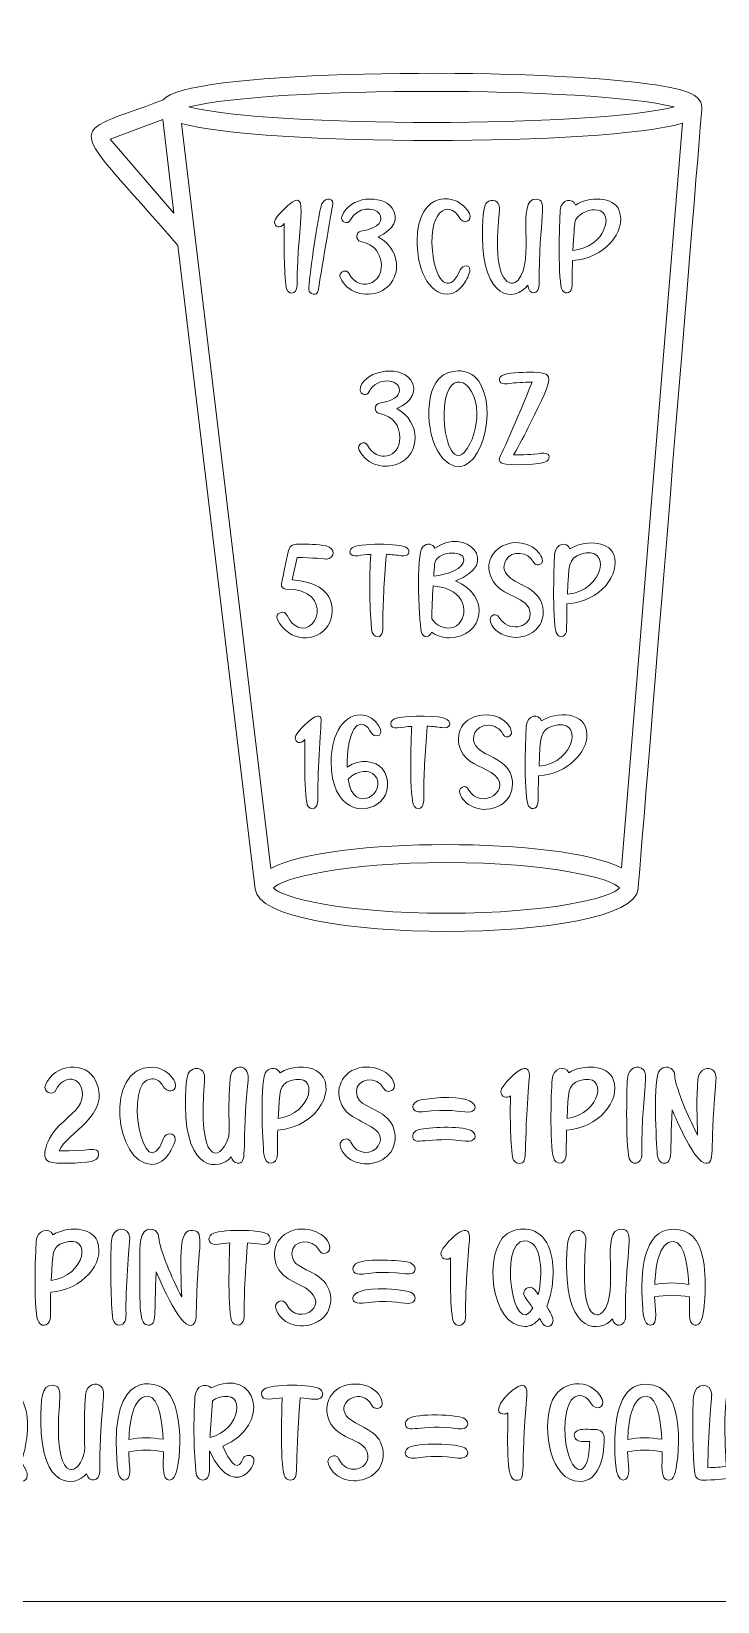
# Model space of a CAD drawing. Header units: inches. Extents: x 4.01 to 8.01, y -15.48 to -9.48.
# Drawn here: x 5.451 to 6.503, y -15.484 to -13.074 of the extents above; entities that cross this region are included whole.
import ezdxf

# ---------------------------------------------------------------- set-up
doc = ezdxf.new("R2010")
doc.units = ezdxf.units.IN
doc.header["$MEASUREMENT"] = 0
doc.layers.add('_U+0421_U+043B_U+043E_U+0439 1', color=7, linetype='Continuous')

msp = doc.modelspace()

# ---------------------------------------------------------------- linework, layer by layer
at = {"layer": '_U+0421_U+043B_U+043E_U+0439 1', "color": 7, "lineweight": 9, "true_color": 0xffffff}
msp.add_lwpolyline([(5.6696, -13.3532), (5.6524, -13.2094), (5.5718, -13.2397), (5.6696, -13.3532)], dxfattribs=at)
at = {"layer": '_U+0421_U+043B_U+043E_U+0439 1', "color": 1, "lineweight": 9, "true_color": 0xff0000}
msp.add_open_spline([(4.0104, -9.6359), (4.0104, -9.6359), (4.0104, -15.3331), (4.0104, -15.3331), (4.0104, -15.4167), (4.0782, -15.4845), (4.1618, -15.4845), (4.1618, -15.4845), (7.859, -15.4845), (7.859, -15.4845), (7.9426, -15.4845), (8.0104, -15.4167), (8.0104, -15.3331), (8.0104, -15.3331), (8.0104, -9.6359), (8.0104, -9.6359), (8.0104, -9.5523), (7.9426, -9.4845), (7.859, -9.4845), (7.859, -9.4845), (4.1618, -9.4845), (4.1618, -9.4845), (4.0782, -9.4845), (4.0104, -9.5523), (4.0104, -9.6359)], degree=3, knots=[0, 0, 0, 0, 1, 1, 1, 2, 2, 2, 3, 3, 3, 4, 4, 4, 5, 5, 5, 6, 6, 6, 7, 7, 7, 8, 8, 8, 8], dxfattribs=at)
at = {"layer": '_U+0421_U+043B_U+043E_U+0439 1', "color": 7, "lineweight": 9, "true_color": 0xffffff}
for points, knots in [([(6.4794, -13.1913), (6.4794, -13.1919), (6.3817, -14.3895), (6.3816, -14.3902), (6.3816, -14.3902), (6.3815, -14.3902), (6.3815, -14.3902), (6.3773, -14.4778), (5.8005, -14.4773), (5.7943, -14.3907), (5.7943, -14.3907), (5.7942, -14.3907), (5.7942, -14.3907), (5.7942, -14.3907), (5.6756, -13.4027), (5.6756, -13.4027), (5.5059, -13.2057), (5.4993, -13.2372), (5.6533, -13.1794), (5.6847, -13.1353), (6.1372, -13.1296), (6.3495, -13.1496), (6.4405, -13.1582), (6.4802, -13.1671), (6.4794, -13.1913), (6.4794, -13.1913), (6.4794, -13.1913), (6.4794, -13.1913)], [0, 0, 0, 0, 1, 1, 1, 2, 2, 2, 3, 3, 3, 4, 4, 4, 5, 5, 5, 6, 6, 6, 7, 7, 7, 8, 8, 8, 9, 9, 9, 9]), ([(5.6927, -13.1902), (5.8217, -13.2219), (6.308, -13.2219), (6.437, -13.1902), (6.3079, -13.1584), (5.8217, -13.1584), (5.6927, -13.1902)], [0, 0, 0, 0, 1, 1, 1, 2, 2, 2, 2]), ([(6.4496, -13.2153), (6.3293, -13.2503), (5.8046, -13.2507), (5.6811, -13.2156), (5.6811, -13.2156), (5.8183, -14.359), (5.8183, -14.359), (5.9088, -14.3104), (6.2644, -14.3104), (6.3563, -14.3584), (6.3563, -14.3584), (6.4496, -13.2153), (6.4496, -13.2153)], [0, 0, 0, 0, 1, 1, 1, 2, 2, 2, 3, 3, 3, 4, 4, 4, 4]), ([(5.8389, -13.3693), (5.8381, -13.4022), (5.8383, -13.4301), (5.8412, -13.4637), (5.8425, -13.481), (5.8585, -13.479), (5.8585, -13.4644), (5.8585, -13.3601), (5.8821, -13.3037), (5.8368, -13.3489), (5.8332, -13.3526), (5.8241, -13.362), (5.8241, -13.3672), (5.8241, -13.3741), (5.8317, -13.3781), (5.8389, -13.3693)], [0, 0, 0, 0, 1, 1, 1, 2, 2, 2, 3, 3, 3, 4, 4, 4, 5, 5, 5, 5]), ([(5.8909, -13.4718), (5.897, -13.4333), (5.9134, -13.3383), (5.9134, -13.3383), (5.9134, -13.3283), (5.898, -13.3289), (5.8948, -13.3442), (5.889, -13.3722), (5.8763, -13.4539), (5.8763, -13.4707), (5.8763, -13.4774), (5.8893, -13.4819), (5.8909, -13.4718)], [0, 0, 0, 0, 1, 1, 1, 2, 2, 2, 3, 3, 3, 4, 4, 4, 4]), ([(5.9243, -13.4496), (5.9243, -13.4421), (5.9348, -13.4392), (5.938, -13.4456), (5.9558, -13.4795), (6.0004, -13.4579), (5.9845, -13.4183), (5.9798, -13.4067), (5.9706, -13.3997), (5.9563, -13.3968), (5.9476, -13.3949), (5.9483, -13.3821), (5.9564, -13.3808), (5.9871, -13.376), (5.9906, -13.3627), (5.985, -13.3544), (5.9771, -13.343), (5.9504, -13.3436), (5.9405, -13.3633), (5.9363, -13.372), (5.9243, -13.3669), (5.9273, -13.3582), (5.9385, -13.3268), (5.9887, -13.3237), (6.0044, -13.3457), (6.0152, -13.3606), (6.0071, -13.3795), (5.9828, -13.3895), (6.0099, -13.4042), (6.0177, -13.4342), (6.0056, -13.4562), (5.9932, -13.4784), (5.9625, -13.483), (5.9422, -13.4716), (5.9313, -13.4654), (5.9243, -13.4534), (5.9243, -13.4496)], [0, 0, 0, 0, 1, 1, 1, 2, 2, 2, 3, 3, 3, 4, 4, 4, 5, 5, 5, 6, 6, 6, 7, 7, 7, 8, 8, 8, 9, 9, 9, 10, 10, 10, 11, 11, 11, 12, 12, 12, 12]), ([(6.0427, -13.3962), (6.0427, -13.4113), (6.0446, -13.425), (6.0484, -13.437), (6.0617, -13.4792), (6.095, -13.4906), (6.1146, -13.4614), (6.1175, -13.457), (6.1237, -13.4458), (6.1237, -13.4405), (6.1237, -13.4322), (6.1124, -13.432), (6.1089, -13.4402), (6.0951, -13.4731), (6.0751, -13.4661), (6.0679, -13.4239), (6.0554, -13.3498), (6.0918, -13.3309), (6.1078, -13.3606), (6.1135, -13.3708), (6.1282, -13.3654), (6.1229, -13.3539), (6.1064, -13.3203), (6.0427, -13.3157), (6.0427, -13.3962)], [0, 0, 0, 0, 1, 1, 1, 2, 2, 2, 3, 3, 3, 4, 4, 4, 5, 5, 5, 6, 6, 6, 7, 7, 7, 8, 8, 8, 8]), ([(6.2657, -13.4719), (6.2578, -13.4606), (6.261, -13.3655), (6.2621, -13.3491), (6.2632, -13.3315), (6.2817, -13.3288), (6.2856, -13.341), (6.3053, -13.3274), (6.3445, -13.3272), (6.3527, -13.3496), (6.3642, -13.3818), (6.3297, -13.423), (6.281, -13.426), (6.2806, -13.4368), (6.2805, -13.4489), (6.2805, -13.4641), (6.2805, -13.4754), (6.2708, -13.4792), (6.2657, -13.4719), (6.2657, -13.4719), (6.2657, -13.4719), (6.2657, -13.4719)], [0, 0, 0, 0, 1, 1, 1, 2, 2, 2, 3, 3, 3, 4, 4, 4, 5, 5, 5, 6, 6, 6, 7, 7, 7, 7]), ([(6.2123, -13.4636), (6.2141, -13.4807), (6.2296, -13.4784), (6.2296, -13.464), (6.2296, -13.3578), (6.2444, -13.3323), (6.2252, -13.3316), (6.1933, -13.3305), (6.2246, -13.426), (6.1974, -13.456), (6.1911, -13.463), (6.1833, -13.4612), (6.1785, -13.4562), (6.1578, -13.435), (6.1689, -13.3595), (6.1689, -13.3457), (6.1689, -13.3342), (6.1575, -13.3296), (6.1492, -13.3374), (6.1461, -13.3404), (6.1429, -13.3489), (6.1429, -13.3885), (6.1429, -13.4866), (6.1923, -13.4908), (6.2123, -13.4636)], [0, 0, 0, 0, 1, 1, 1, 2, 2, 2, 3, 3, 3, 4, 4, 4, 5, 5, 5, 6, 6, 6, 7, 7, 7, 8, 8, 8, 8]), ([(6.2817, -13.4105), (6.3057, -13.4083), (6.3234, -13.3932), (6.3292, -13.3784), (6.3462, -13.3353), (6.2897, -13.3441), (6.2848, -13.3674), (6.2837, -13.373), (6.2829, -13.3859), (6.2817, -13.4105)], [0, 0, 0, 0, 1, 1, 1, 2, 2, 2, 3, 3, 3, 3]), ([(5.9553, -13.6248), (5.9553, -13.6318), (5.9653, -13.6349), (5.969, -13.6272), (5.9808, -13.6036), (6.0156, -13.6078), (6.0156, -13.6247), (6.0156, -13.6348), (6.0053, -13.6415), (5.9849, -13.6447), (5.9768, -13.646), (5.9759, -13.6588), (5.9849, -13.6607), (6.0061, -13.665), (6.0162, -13.6799), (6.0162, -13.6981), (6.0162, -13.7291), (5.9809, -13.7369), (5.9666, -13.7095), (5.9626, -13.7015), (5.9492, -13.7077), (5.9537, -13.7168), (5.9741, -13.7576), (6.0396, -13.7463), (6.0396, -13.698), (6.0396, -13.6815), (6.0304, -13.6637), (6.0113, -13.6533), (6.0356, -13.6434), (6.0437, -13.6245), (6.0329, -13.6096), (6.0138, -13.5828), (5.9553, -13.5979), (5.9553, -13.6248)], [0, 0, 0, 0, 1, 1, 1, 2, 2, 2, 3, 3, 3, 4, 4, 4, 5, 5, 5, 6, 6, 6, 7, 7, 7, 8, 8, 8, 9, 9, 9, 10, 10, 10, 11, 11, 11, 11]), ([(6.14, -13.6157), (6.169, -13.6691), (6.1294, -13.7793), (6.0827, -13.7301), (6.0557, -13.7018), (6.0517, -13.6247), (6.0805, -13.6033), (6.0944, -13.5929), (6.1253, -13.5888), (6.14, -13.6157)], [0, 0, 0, 0, 1, 1, 1, 2, 2, 2, 3, 3, 3, 3]), ([(6.084, -13.6618), (6.084, -13.7012), (6.0976, -13.74), (6.1152, -13.7201), (6.1276, -13.7063), (6.135, -13.6789), (6.1344, -13.66), (6.1326, -13.604), (6.084, -13.5887), (6.084, -13.6618)], [0, 0, 0, 0, 1, 1, 1, 2, 2, 2, 3, 3, 3, 3]), ([(6.1722, -13.6031), (6.1658, -13.6082), (6.1684, -13.6172), (6.1809, -13.6152), (6.1939, -13.6131), (6.2062, -13.6127), (6.219, -13.6128), (6.1965, -13.67), (6.1685, -13.7303), (6.1685, -13.7303), (6.1685, -13.7337), (6.1704, -13.7363), (6.1737, -13.7375), (6.183, -13.741), (6.2343, -13.7399), (6.2416, -13.7338), (6.2479, -13.7286), (6.2458, -13.7197), (6.2329, -13.7217), (6.2187, -13.724), (6.2047, -13.7244), (6.1907, -13.7241), (6.1991, -13.7093), (6.2077, -13.6932), (6.2162, -13.6761), (6.2534, -13.6009), (6.2555, -13.5974), (6.2142, -13.5974), (6.2063, -13.5974), (6.1784, -13.5981), (6.1722, -13.6031)], [0, 0, 0, 0, 1, 1, 1, 2, 2, 2, 3, 3, 3, 4, 4, 4, 5, 5, 5, 6, 6, 6, 7, 7, 7, 8, 8, 8, 9, 9, 9, 10, 10, 10, 10]), ([(6.1015, -13.9178), (6.1558, -13.9394), (6.146, -14.0041), (6.0919, -14.0051), (6.0813, -14.0051), (6.0719, -14.0017), (6.0646, -13.9962), (6.0627, -14.0035), (6.0551, -14.0063), (6.0504, -13.9997), (6.045, -13.9921), (6.0408, -13.8754), (6.0513, -13.8653), (6.058, -13.8588), (6.0668, -13.8608), (6.0699, -13.8674), (6.1168, -13.8336), (6.1734, -13.8912), (6.1015, -13.9178)], [0, 0, 0, 0, 1, 1, 1, 2, 2, 2, 3, 3, 3, 4, 4, 4, 5, 5, 5, 6, 6, 6, 6]), ([(6.2295, -13.9872), (6.2396, -13.9733), (6.2407, -13.9446), (6.2135, -13.9289), (6.1994, -13.9207), (6.1653, -13.9099), (6.179, -13.8855), (6.1874, -13.8705), (6.2135, -13.8726), (6.2214, -13.8891), (6.2249, -13.8964), (6.2348, -13.8933), (6.2348, -13.8865), (6.2348, -13.8817), (6.229, -13.8712), (6.2192, -13.8655), (6.184, -13.8452), (6.1391, -13.8749), (6.1566, -13.9135), (6.1709, -13.9448), (6.2157, -13.9395), (6.216, -13.9686), (6.216, -13.9913), (6.1812, -13.9963), (6.1682, -13.9734), (6.1643, -13.9667), (6.1548, -13.9696), (6.1548, -13.9768), (6.1548, -14.0013), (6.2063, -14.019), (6.2295, -13.9872)], [0, 0, 0, 0, 1, 1, 1, 2, 2, 2, 3, 3, 3, 4, 4, 4, 5, 5, 5, 6, 6, 6, 7, 7, 7, 8, 8, 8, 9, 9, 9, 10, 10, 10, 10]), ([(6.2573, -13.9997), (6.2495, -13.9888), (6.2522, -13.8975), (6.2536, -13.8769), (6.2547, -13.8592), (6.2733, -13.8567), (6.2771, -13.8687), (6.2969, -13.8552), (6.3361, -13.855), (6.3442, -13.8774), (6.3549, -13.9071), (6.3245, -13.9496), (6.2725, -13.9529), (6.2722, -13.9636), (6.272, -13.9767), (6.272, -13.9918), (6.272, -14.0031), (6.2624, -14.0069), (6.2573, -13.9997)], [0, 0, 0, 0, 1, 1, 1, 2, 2, 2, 3, 3, 3, 4, 4, 4, 5, 5, 5, 6, 6, 6, 6]), ([(5.8511, -13.9162), (5.8511, -13.9162), (5.8586, -13.8817), (5.8586, -13.8817), (5.8805, -13.882), (5.9035, -13.8842), (5.9035, -13.8842), (5.916, -13.8842), (5.9182, -13.8669), (5.903, -13.864), (5.8893, -13.8616), (5.8757, -13.8613), (5.8598, -13.8613), (5.8509, -13.8613), (5.8468, -13.864), (5.8448, -13.8733), (5.8344, -13.9222), (5.8344, -13.9224), (5.8344, -13.923), (5.8344, -13.9267), (5.8369, -13.9302), (5.8413, -13.9302), (5.9184, -13.9302), (5.8874, -14.0105), (5.8541, -13.9854), (5.8421, -13.9765), (5.8449, -13.9615), (5.8316, -13.967), (5.8279, -13.9685), (5.8264, -13.9718), (5.8282, -13.9759), (5.8453, -14.0134), (5.889, -14.013), (5.9062, -13.9863), (5.9154, -13.9719), (5.925, -13.9214), (5.8511, -13.9162)], [0, 0, 0, 0, 1, 1, 1, 2, 2, 2, 3, 3, 3, 4, 4, 4, 5, 5, 5, 6, 6, 6, 7, 7, 7, 8, 8, 8, 9, 9, 9, 10, 10, 10, 11, 11, 11, 12, 12, 12, 12]), ([(6.018, -13.8791), (6.0306, -13.881), (6.033, -13.8721), (6.0267, -13.867), (6.0267, -13.867), (6.0267, -13.867), (6.0267, -13.867), (6.0173, -13.8594), (5.952, -13.8595), (5.9428, -13.867), (5.9366, -13.872), (5.9385, -13.881), (5.9515, -13.8791), (5.9577, -13.8781), (5.9644, -13.8774), (5.9715, -13.8771), (5.9694, -13.915), (5.9693, -13.9505), (5.9727, -13.9911), (5.9735, -14), (5.9779, -14.0034), (5.9816, -14.0034), (5.9913, -14.0034), (5.99, -13.9906), (5.99, -13.9811), (5.9901, -13.955), (5.9919, -13.9199), (5.9955, -13.8769), (6.0036, -13.8773), (6.0111, -13.878), (6.018, -13.8791)], [0, 0, 0, 0, 1, 1, 1, 2, 2, 2, 3, 3, 3, 4, 4, 4, 5, 5, 5, 6, 6, 6, 7, 7, 7, 8, 8, 8, 9, 9, 9, 10, 10, 10, 10]), ([(6.1144, -13.8852), (6.1144, -13.8688), (6.071, -13.8723), (6.0695, -13.8913), (6.069, -13.8976), (6.0685, -13.9039), (6.0681, -13.9103), (6.0893, -13.9085), (6.1144, -13.899), (6.1144, -13.8852)], [0, 0, 0, 0, 1, 1, 1, 2, 2, 2, 3, 3, 3, 3]), ([(6.2732, -13.9383), (6.3301, -13.9331), (6.342, -13.8612), (6.2938, -13.8768), (6.2742, -13.8832), (6.2754, -13.8932), (6.2732, -13.9383)], [0, 0, 0, 0, 1, 1, 1, 2, 2, 2, 2]), ([(6.067, -13.9255), (6.0659, -13.9436), (6.0653, -13.9606), (6.0652, -13.9758), (6.0749, -13.9913), (6.0932, -13.9932), (6.1029, -13.9865), (6.123, -13.9726), (6.12, -13.929), (6.067, -13.9255)], [0, 0, 0, 0, 1, 1, 1, 2, 2, 2, 3, 3, 3, 3]), ([(5.9888, -14.2056), (6.002, -14.221), (5.9996, -14.2445), (5.9859, -14.257), (5.9627, -14.2782), (5.9107, -14.2716), (5.9107, -14.1952), (5.9107, -14.1623), (5.924, -14.1233), (5.957, -14.1233), (5.9802, -14.1233), (5.9971, -14.1557), (5.9797, -14.1557), (5.9705, -14.1557), (5.9699, -14.1377), (5.957, -14.1377), (5.9383, -14.1377), (5.9349, -14.1837), (5.9355, -14.2035), (5.9551, -14.1899), (5.9789, -14.1942), (5.9888, -14.2056)], [0, 0, 0, 0, 1, 1, 1, 2, 2, 2, 3, 3, 3, 4, 4, 4, 5, 5, 5, 6, 6, 6, 7, 7, 7, 7]), ([(6.0894, -14.1309), (6.0795, -14.1228), (6.029, -14.1251), (6.0125, -14.128), (6.0052, -14.1292), (6.0023, -14.1334), (6.0023, -14.1369), (6.0023, -14.1475), (6.0185, -14.1417), (6.0343, -14.141), (6.0332, -14.1592), (6.0304, -14.253), (6.0381, -14.2636), (6.0417, -14.2687), (6.0472, -14.2683), (6.0505, -14.2638), (6.0536, -14.2596), (6.0527, -14.2504), (6.0527, -14.245), (6.0528, -14.2189), (6.0546, -14.1838), (6.0582, -14.1408), (6.0663, -14.1411), (6.0738, -14.1419), (6.0807, -14.143), (6.0934, -14.1449), (6.0957, -14.136), (6.0894, -14.1309), (6.0894, -14.1309), (6.0894, -14.1309), (6.0894, -14.1309)], [0, 0, 0, 0, 1, 1, 1, 2, 2, 2, 3, 3, 3, 4, 4, 4, 5, 5, 5, 6, 6, 6, 7, 7, 7, 8, 8, 8, 9, 9, 9, 10, 10, 10, 10]), ([(6.1774, -14.201), (6.1655, -14.1896), (6.1404, -14.1823), (6.1327, -14.1711), (6.124, -14.1588), (6.1312, -14.1394), (6.1516, -14.1394), (6.161, -14.1394), (6.1703, -14.1445), (6.1743, -14.153), (6.1766, -14.1578), (6.1817, -14.1583), (6.1851, -14.1556), (6.1934, -14.1494), (6.1787, -14.1233), (6.149, -14.1233), (6.1098, -14.1233), (6.0997, -14.1557), (6.1095, -14.1774), (6.1186, -14.1972), (6.1385, -14.2013), (6.1561, -14.212), (6.1949, -14.2356), (6.1398, -14.2732), (6.1211, -14.2373), (6.1175, -14.2304), (6.1077, -14.2335), (6.1077, -14.2407), (6.1077, -14.2555), (6.1353, -14.2781), (6.1665, -14.264), (6.1939, -14.2516), (6.1946, -14.2176), (6.1774, -14.201), (6.1774, -14.201), (6.1774, -14.201), (6.1774, -14.201)], [0, 0, 0, 0, 1, 1, 1, 2, 2, 2, 3, 3, 3, 4, 4, 4, 5, 5, 5, 6, 6, 6, 7, 7, 7, 8, 8, 8, 9, 9, 9, 10, 10, 10, 11, 11, 11, 12, 12, 12, 12]), ([(6.3031, -14.1539), (6.3031, -14.1801), (6.2747, -14.2139), (6.229, -14.2167), (6.2286, -14.2276), (6.2284, -14.2407), (6.2284, -14.2557), (6.2284, -14.267), (6.2188, -14.2708), (6.2137, -14.2636), (6.206, -14.2525), (6.2086, -14.1618), (6.2101, -14.1408), (6.2111, -14.1232), (6.2296, -14.1205), (6.2336, -14.1326), (6.2546, -14.1181), (6.3031, -14.1172), (6.3031, -14.1539)], [0, 0, 0, 0, 1, 1, 1, 2, 2, 2, 3, 3, 3, 4, 4, 4, 5, 5, 5, 6, 6, 6, 6]), ([(5.8898, -14.1252), (5.8818, -14.1252), (5.8557, -14.1511), (5.8557, -14.1588), (5.8557, -14.1658), (5.8633, -14.1697), (5.8705, -14.161), (5.8702, -14.1719), (5.869, -14.2551), (5.8753, -14.2639), (5.8789, -14.2691), (5.8846, -14.2687), (5.8879, -14.2642), (5.891, -14.26), (5.8901, -14.2507), (5.8901, -14.2453), (5.8901, -14.212), (5.8957, -14.1302), (5.8957, -14.1302), (5.8952, -14.1271), (5.8929, -14.1252), (5.8898, -14.1252)], [0, 0, 0, 0, 1, 1, 1, 2, 2, 2, 3, 3, 3, 4, 4, 4, 5, 5, 5, 6, 6, 6, 7, 7, 7, 7]), ([(6.2503, -14.1407), (6.2307, -14.147), (6.2319, -14.1569), (6.2297, -14.2022), (6.2866, -14.197), (6.2983, -14.1251), (6.2503, -14.1407)], [0, 0, 0, 0, 1, 1, 1, 2, 2, 2, 2]), ([(5.9773, -14.2157), (5.9708, -14.2081), (5.9523, -14.2063), (5.9367, -14.2222), (5.9446, -14.2796), (5.9998, -14.2417), (5.9773, -14.2157)], [0, 0, 0, 0, 1, 1, 1, 2, 2, 2, 2]), ([(6.3533, -14.389), (6.3416, -14.3745), (6.2472, -14.3501), (6.0879, -14.3501), (5.9285, -14.3501), (5.8341, -14.3745), (5.8224, -14.389), (5.8341, -14.4036), (5.9285, -14.4279), (6.0879, -14.4279), (6.2472, -14.4279), (6.3416, -14.4036), (6.3533, -14.389)], [0, 0, 0, 0, 1, 1, 1, 2, 2, 2, 3, 3, 3, 4, 4, 4, 4]), ([(5.5499, -14.6858), (5.535, -14.6535), (5.4858, -14.6585), (5.4726, -14.6915), (5.4679, -14.703), (5.4844, -14.709), (5.4892, -14.6986), (5.4987, -14.6761), (5.5292, -14.6762), (5.5292, -14.7064), (5.5292, -14.7258), (5.5138, -14.7341), (5.4932, -14.7544), (5.4754, -14.7718), (5.4633, -14.8039), (5.4783, -14.8095), (5.4882, -14.8131), (5.5263, -14.8117), (5.5425, -14.8088), (5.5486, -14.8078), (5.5541, -14.8038), (5.5541, -14.798), (5.5541, -14.7834), (5.5369, -14.7947), (5.4938, -14.7924), (5.5046, -14.7645), (5.5744, -14.7384), (5.5499, -14.6858)], [0, 0, 0, 0, 1, 1, 1, 2, 2, 2, 3, 3, 3, 4, 4, 4, 5, 5, 5, 6, 6, 6, 7, 7, 7, 8, 8, 8, 9, 9, 9, 9]), ([(5.6355, -14.682), (5.6433, -14.682), (5.6489, -14.6857), (5.6532, -14.6936), (5.6588, -14.7038), (5.672, -14.7022), (5.672, -14.6927), (5.672, -14.6818), (5.6564, -14.6641), (5.6355, -14.6641), (5.5616, -14.6641), (5.579, -14.8134), (5.6355, -14.8134), (5.647, -14.8134), (5.6559, -14.8059), (5.6622, -14.7965), (5.6653, -14.7918), (5.6716, -14.7804), (5.6716, -14.7747), (5.6716, -14.7645), (5.657, -14.7635), (5.6534, -14.7738), (5.6235, -14.8555), (5.5903, -14.682), (5.6355, -14.682)], [0, 0, 0, 0, 1, 1, 1, 2, 2, 2, 3, 3, 3, 4, 4, 4, 5, 5, 5, 6, 6, 6, 7, 7, 7, 8, 8, 8, 8]), ([(5.7133, -14.67), (5.7084, -14.6646), (5.7002, -14.6646), (5.6941, -14.6704), (5.6905, -14.6738), (5.6873, -14.6825), (5.6873, -14.7227), (5.6873, -14.8257), (5.7392, -14.8231), (5.7574, -14.8019), (5.7586, -14.807), (5.7622, -14.8115), (5.7673, -14.8115), (5.7829, -14.8115), (5.7737, -14.7965), (5.782, -14.6988), (5.7831, -14.6849), (5.7854, -14.6743), (5.7799, -14.6681), (5.7726, -14.66), (5.7567, -14.6641), (5.7557, -14.6816), (5.7543, -14.7027), (5.7536, -14.7252), (5.7542, -14.7464), (5.7544, -14.7531), (5.7551, -14.7667), (5.7529, -14.7729), (5.7395, -14.8107), (5.7054, -14.8146), (5.7164, -14.6854), (5.7169, -14.6795), (5.7173, -14.6745), (5.7133, -14.67)], [0, 0, 0, 0, 1, 1, 1, 2, 2, 2, 3, 3, 3, 4, 4, 4, 5, 5, 5, 6, 6, 6, 7, 7, 7, 8, 8, 8, 9, 9, 9, 10, 10, 10, 11, 11, 11, 11]), ([(5.8885, -14.6696), (5.9231, -14.6913), (5.8929, -14.7559), (5.8288, -14.7609), (5.8285, -14.7715), (5.8283, -14.784), (5.8283, -14.7982), (5.8283, -14.8149), (5.8092, -14.8173), (5.8075, -14.7976), (5.8061, -14.7811), (5.8001, -14.6813), (5.8116, -14.6704), (5.8188, -14.6636), (5.8285, -14.665), (5.8325, -14.6726), (5.8477, -14.6632), (5.8741, -14.6606), (5.8885, -14.6696)], [0, 0, 0, 0, 1, 1, 1, 2, 2, 2, 3, 3, 3, 4, 4, 4, 5, 5, 5, 6, 6, 6, 6]), ([(5.849, -14.6848), (5.8307, -14.6908), (5.8318, -14.6994), (5.8296, -14.7428), (5.8819, -14.7365), (5.894, -14.6702), (5.849, -14.6848)], [0, 0, 0, 0, 1, 1, 1, 2, 2, 2, 2]), ([(5.941, -14.7791), (5.9383, -14.7732), (5.9303, -14.7728), (5.9264, -14.7776), (5.9195, -14.7853), (5.9319, -14.801), (5.9412, -14.8064), (5.9614, -14.8181), (5.9889, -14.8127), (6.0021, -14.7946), (6.0122, -14.7808), (6.0115, -14.7562), (5.9969, -14.7423), (5.9779, -14.724), (5.9495, -14.7247), (5.9495, -14.7015), (5.9495, -14.68), (5.982, -14.6774), (5.9911, -14.6963), (5.9951, -14.7047), (6.0078, -14.7019), (6.0078, -14.6929), (6.0078, -14.6724), (5.9703, -14.6544), (5.9427, -14.6695), (5.9167, -14.6837), (5.9179, -14.717), (5.9354, -14.7335), (5.9542, -14.7513), (5.9992, -14.7578), (5.9829, -14.7848), (5.9747, -14.7981), (5.9505, -14.8004), (5.941, -14.7791)], [0, 0, 0, 0, 1, 1, 1, 2, 2, 2, 3, 3, 3, 4, 4, 4, 5, 5, 5, 6, 6, 6, 7, 7, 7, 8, 8, 8, 9, 9, 9, 10, 10, 10, 11, 11, 11, 11]), ([(6.1882, -14.798), (6.189, -14.8079), (6.194, -14.8119), (6.1988, -14.8119), (6.2148, -14.8119), (6.2044, -14.798), (6.2147, -14.6815), (6.2156, -14.6738), (6.2147, -14.666), (6.2069, -14.666), (6.1981, -14.666), (6.1711, -14.6925), (6.1711, -14.7014), (6.1711, -14.71), (6.1803, -14.7126), (6.1858, -14.7082), (6.1852, -14.7392), (6.1855, -14.7658), (6.1882, -14.798)], [0, 0, 0, 0, 1, 1, 1, 2, 2, 2, 3, 3, 3, 4, 4, 4, 5, 5, 5, 6, 6, 6, 6]), ([(6.3435, -14.6832), (6.3557, -14.7169), (6.3195, -14.7572), (6.2719, -14.7609), (6.2716, -14.7715), (6.2714, -14.784), (6.2714, -14.7982), (6.2714, -14.8116), (6.2594, -14.8155), (6.2535, -14.8071), (6.2454, -14.7955), (6.2482, -14.7026), (6.2496, -14.6832), (6.2507, -14.6647), (6.2695, -14.661), (6.2756, -14.6726), (6.2961, -14.6598), (6.335, -14.6599), (6.3435, -14.6832)], [0, 0, 0, 0, 1, 1, 1, 2, 2, 2, 3, 3, 3, 4, 4, 4, 5, 5, 5, 6, 6, 6, 6]), ([(6.292, -14.6848), (6.2731, -14.691), (6.2748, -14.702), (6.2727, -14.7428), (6.3251, -14.7365), (6.337, -14.6702), (6.292, -14.6848)], [0, 0, 0, 0, 1, 1, 1, 2, 2, 2, 2]), ([(6.3898, -14.6682), (6.3821, -14.6599), (6.3668, -14.6642), (6.3653, -14.6815), (6.364, -14.6977), (6.362, -14.7965), (6.3694, -14.8071), (6.3737, -14.8131), (6.3807, -14.8129), (6.3848, -14.8073), (6.3882, -14.8026), (6.3873, -14.7935), (6.3873, -14.7872), (6.3873, -14.762), (6.389, -14.73), (6.3924, -14.6923), (6.393, -14.6845), (6.3947, -14.6738), (6.3898, -14.6682)], [0, 0, 0, 0, 1, 1, 1, 2, 2, 2, 3, 3, 3, 4, 4, 4, 5, 5, 5, 6, 6, 6, 6]), ([(6.4216, -14.8115), (6.4359, -14.8115), (6.4298, -14.795), (6.4338, -14.7294), (6.4399, -14.7444), (6.4688, -14.8116), (6.4855, -14.8116), (6.5004, -14.8116), (6.4915, -14.7966), (6.5002, -14.6942), (6.5009, -14.6864), (6.5027, -14.6756), (6.4977, -14.67), (6.4903, -14.6618), (6.4747, -14.6664), (6.4732, -14.6831), (6.4711, -14.7087), (6.472, -14.7474), (6.4728, -14.7683), (6.4612, -14.7463), (6.4444, -14.7088), (6.4384, -14.683), (6.4384, -14.683), (6.4384, -14.683), (6.4384, -14.683), (6.4369, -14.6768), (6.4391, -14.6736), (6.4342, -14.6681), (6.4292, -14.6626), (6.4209, -14.6628), (6.415, -14.6686), (6.4038, -14.6796), (6.4098, -14.7829), (6.411, -14.7975), (6.4118, -14.8076), (6.4168, -14.8115), (6.4216, -14.8115)], [0, 0, 0, 0, 1, 1, 1, 2, 2, 2, 3, 3, 3, 4, 4, 4, 5, 5, 5, 6, 6, 6, 7, 7, 7, 8, 8, 8, 9, 9, 9, 10, 10, 10, 11, 11, 11, 12, 12, 12, 12]), ([(6.0486, -14.7143), (6.0317, -14.7168), (6.0309, -14.7355), (6.0508, -14.7328), (6.0911, -14.7271), (6.1071, -14.7332), (6.121, -14.7332), (6.1407, -14.7332), (6.1416, -14.6994), (6.0486, -14.7143)], [0, 0, 0, 0, 1, 1, 1, 2, 2, 2, 3, 3, 3, 3]), ([(6.1272, -14.7623), (6.1152, -14.7537), (6.0662, -14.7563), (6.0486, -14.7592), (6.0396, -14.7605), (6.036, -14.7657), (6.036, -14.7699), (6.036, -14.7867), (6.0597, -14.7696), (6.1167, -14.7777), (6.1323, -14.7798), (6.1357, -14.7683), (6.1272, -14.7623)], [0, 0, 0, 0, 1, 1, 1, 2, 2, 2, 3, 3, 3, 4, 4, 4, 4]), ([(5.4622, -15.0558), (5.4622, -15.0558), (5.4622, -15.0558), (5.4622, -15.0558), (5.4537, -15.0437), (5.4572, -14.9476), (5.4583, -14.9319), (5.4593, -14.9139), (5.4781, -14.9095), (5.4843, -14.9213), (5.5039, -14.9092), (5.5434, -14.9077), (5.5522, -14.9319), (5.5642, -14.9651), (5.5288, -15.0059), (5.4806, -15.0096), (5.4803, -15.0202), (5.4801, -15.0327), (5.4801, -15.0469), (5.4801, -15.06), (5.4683, -15.0645), (5.4622, -15.0558)], [0, 0, 0, 0, 1, 1, 1, 2, 2, 2, 3, 3, 3, 4, 4, 4, 5, 5, 5, 6, 6, 6, 7, 7, 7, 7]), ([(5.4814, -14.9915), (5.5338, -14.9852), (5.5457, -14.919), (5.5007, -14.9336), (5.4825, -14.9395), (5.4836, -14.9481), (5.4814, -14.9915)], [0, 0, 0, 0, 1, 1, 1, 2, 2, 2, 2]), ([(5.5935, -15.056), (5.5969, -15.0513), (5.596, -15.0422), (5.596, -15.0359), (5.596, -14.9966), (5.6018, -14.9275), (5.6018, -14.9265), (5.6018, -14.9065), (5.574, -14.9092), (5.574, -14.9302), (5.5714, -14.962), (5.573, -15.0184), (5.5752, -15.0462), (5.5765, -15.0615), (5.588, -15.0636), (5.5935, -15.056)], [0, 0, 0, 0, 1, 1, 1, 2, 2, 2, 3, 3, 3, 4, 4, 4, 5, 5, 5, 5]), ([(5.7021, -15.0551), (5.7033, -15.0526), (5.7039, -15.0496), (5.7039, -15.0459), (5.7039, -14.9437), (5.7197, -14.9156), (5.698, -14.9147), (5.6801, -14.9141), (5.6782, -14.9337), (5.6815, -15.0169), (5.6666, -14.9889), (5.6473, -14.9425), (5.6465, -14.9263), (5.6461, -14.9179), (5.6405, -14.913), (5.6343, -14.9128), (5.6159, -14.9122), (5.6171, -14.9383), (5.6171, -14.9633), (5.6171, -15.0352), (5.6165, -15.0602), (5.6303, -15.0602), (5.6447, -15.0602), (5.6385, -15.0436), (5.6425, -14.9782), (5.6539, -15.006), (5.6881, -15.0816), (5.7021, -15.0551), (5.7021, -15.0551), (5.7021, -15.0551), (5.7021, -15.0551)], [0, 0, 0, 0, 1, 1, 1, 2, 2, 2, 3, 3, 3, 4, 4, 4, 5, 5, 5, 6, 6, 6, 7, 7, 7, 8, 8, 8, 9, 9, 9, 10, 10, 10, 10]), ([(5.8134, -14.9207), (5.8035, -14.9127), (5.7374, -14.9126), (5.7273, -14.9207), (5.7196, -14.9269), (5.723, -14.938), (5.7373, -14.9359), (5.7429, -14.935), (5.749, -14.9344), (5.7553, -14.934), (5.7543, -14.9523), (5.7516, -15.0448), (5.7595, -15.0559), (5.7658, -15.0644), (5.7773, -15.0598), (5.7773, -15.0469), (5.7773, -15.0331), (5.7769, -15.0043), (5.7827, -14.9338), (5.7901, -14.9342), (5.797, -14.9349), (5.8033, -14.9359), (5.8175, -14.9381), (5.821, -14.9268), (5.8134, -14.9207)], [0, 0, 0, 0, 1, 1, 1, 2, 2, 2, 3, 3, 3, 4, 4, 4, 5, 5, 5, 6, 6, 6, 7, 7, 7, 8, 8, 8, 8]), ([(5.8867, -14.9825), (5.8664, -14.9707), (5.8506, -14.9683), (5.8506, -14.9502), (5.8506, -14.9285), (5.8831, -14.9261), (5.8922, -14.945), (5.8966, -14.9541), (5.9089, -14.95), (5.9089, -14.9416), (5.9089, -14.9211), (5.8714, -14.9031), (5.8438, -14.9182), (5.8177, -14.9324), (5.8191, -14.9659), (5.8365, -14.9822), (5.8408, -14.9863), (5.8462, -14.9906), (5.8613, -14.9977), (5.9217, -15.0256), (5.8592, -15.0663), (5.8421, -15.0278), (5.8374, -15.0175), (5.8214, -15.0249), (5.8262, -15.0359), (5.8391, -15.0685), (5.885, -15.0684), (5.9032, -15.0433), (5.9134, -15.0294), (5.9156, -14.9993), (5.8867, -14.9825)], [0, 0, 0, 0, 1, 1, 1, 2, 2, 2, 3, 3, 3, 4, 4, 4, 5, 5, 5, 6, 6, 6, 7, 7, 7, 8, 8, 8, 9, 9, 9, 10, 10, 10, 10]), ([(6.0823, -14.9423), (6.0734, -14.9544), (6.0855, -14.9635), (6.0939, -14.9569), (6.0936, -14.9683), (6.0926, -15.0469), (6.0991, -15.0562), (6.1034, -15.0622), (6.1104, -15.062), (6.1145, -15.0564), (6.1179, -15.0517), (6.117, -15.0429), (6.117, -15.0366), (6.117, -15.0088), (6.119, -14.973), (6.1228, -14.9302), (6.126, -14.8974), (6.0959, -14.9237), (6.0823, -14.9423)], [0, 0, 0, 0, 1, 1, 1, 2, 2, 2, 3, 3, 3, 4, 4, 4, 5, 5, 5, 6, 6, 6, 6]), ([(6.243, -15.0621), (6.2366, -15.0621), (6.2339, -15.0553), (6.2306, -15.0499), (6.2238, -15.058), (6.2161, -15.0622), (6.2076, -15.0622), (6.1552, -15.0622), (6.1439, -14.9474), (6.1794, -14.9209), (6.1933, -14.9105), (6.2256, -14.9051), (6.2414, -14.9339), (6.2559, -14.9602), (6.2532, -15.0034), (6.2414, -15.0315), (6.25, -15.0448), (6.2511, -15.0497), (6.2511, -15.0527), (6.2511, -15.0596), (6.2468, -15.0621), (6.243, -15.0621)], [0, 0, 0, 0, 1, 1, 1, 2, 2, 2, 3, 3, 3, 4, 4, 4, 5, 5, 5, 6, 6, 6, 7, 7, 7, 7]), ([(6.3597, -15.056), (6.3631, -15.0513), (6.3623, -15.0422), (6.3623, -15.0359), (6.3623, -14.9424), (6.3784, -14.9136), (6.3562, -14.9128), (6.3213, -14.911), (6.3548, -15.01), (6.3277, -15.0399), (6.3228, -15.0452), (6.3175, -15.0443), (6.319, -15.0443), (6.2896, -15.0443), (6.3015, -14.9424), (6.3015, -14.9285), (6.3015, -14.9201), (6.2959, -14.915), (6.2896, -14.9147), (6.2708, -14.9142), (6.272, -14.9426), (6.272, -14.9714), (6.272, -15.0747), (6.324, -15.0718), (6.3421, -15.0506), (6.3448, -15.061), (6.3544, -15.0633), (6.3597, -15.056)], [0, 0, 0, 0, 1, 1, 1, 2, 2, 2, 3, 3, 3, 4, 4, 4, 5, 5, 5, 6, 6, 6, 7, 7, 7, 8, 8, 8, 9, 9, 9, 9]), ([(6.4602, -15.0448), (6.4602, -15.0315), (6.4602, -15.0222), (6.4602, -15.0168), (6.4431, -15.0134), (6.4238, -15.0134), (6.4069, -15.0168), (6.4071, -15.0323), (6.4136, -15.0602), (6.4004, -15.0602), (6.3894, -15.0602), (6.3891, -15.0383), (6.3883, -15.0274), (6.385, -14.981), (6.3889, -14.9129), (6.4353, -14.9129), (6.4616, -14.9129), (6.475, -14.929), (6.4805, -14.9548), (6.4879, -14.989), (6.484, -15.0386), (6.479, -15.0521), (6.4747, -15.0641), (6.4602, -15.064), (6.4602, -15.0448)], [0, 0, 0, 0, 1, 1, 1, 2, 2, 2, 3, 3, 3, 4, 4, 4, 5, 5, 5, 6, 6, 6, 7, 7, 7, 8, 8, 8, 8]), ([(6.2076, -14.9307), (6.1669, -14.9307), (6.1899, -15.0852), (6.2201, -15.0339), (6.2167, -15.029), (6.2127, -15.0234), (6.2083, -15.0173), (6.2007, -15.0069), (6.2156, -14.9956), (6.2235, -15.0064), (6.2251, -15.0086), (6.2268, -15.0108), (6.2283, -15.0129), (6.2358, -14.9846), (6.2352, -14.9307), (6.2076, -14.9307)], [0, 0, 0, 0, 1, 1, 1, 2, 2, 2, 3, 3, 3, 4, 4, 4, 5, 5, 5, 5]), ([(6.4594, -14.9977), (6.4582, -14.979), (6.455, -14.9315), (6.4357, -14.9315), (6.4126, -14.9315), (6.4079, -14.9749), (6.4071, -14.9978), (6.4245, -14.9946), (6.4421, -14.9946), (6.4594, -14.9977)], [0, 0, 0, 0, 1, 1, 1, 2, 2, 2, 3, 3, 3, 3]), ([(5.9545, -14.9819), (5.9684, -14.9819), (5.9846, -14.9758), (6.0248, -14.9815), (6.0444, -14.9842), (6.0443, -14.9657), (6.027, -14.963), (6.0095, -14.9602), (5.9601, -14.9575), (5.9483, -14.9662), (5.9413, -14.9715), (5.9427, -14.9819), (5.9545, -14.9819)], [0, 0, 0, 0, 1, 1, 1, 2, 2, 2, 3, 3, 3, 4, 4, 4, 4]), ([(6.027, -15.0079), (5.9315, -14.9926), (5.9331, -15.0299), (5.9588, -15.0264), (5.9992, -15.0207), (6.0152, -15.0267), (6.0291, -15.0267), (6.0434, -15.0267), (6.0438, -15.0105), (6.027, -15.0079)], [0, 0, 0, 0, 1, 1, 1, 2, 2, 2, 3, 3, 3, 3]), ([(5.4421, -15.2451), (5.4405, -15.2537), (5.438, -15.2618), (5.4349, -15.2692), (5.4435, -15.2825), (5.4447, -15.2874), (5.4447, -15.2904), (5.4447, -15.2973), (5.4403, -15.2998), (5.4366, -15.2998), (5.4302, -15.2998), (5.4275, -15.293), (5.4241, -15.2876), (5.4035, -15.3123), (5.3712, -15.299), (5.3584, -15.2581), (5.3164, -15.1249), (5.4686, -15.1078), (5.4421, -15.2451)], [0, 0, 0, 0, 1, 1, 1, 2, 2, 2, 3, 3, 3, 4, 4, 4, 5, 5, 5, 6, 6, 6, 6]), ([(5.6592, -15.1618), (5.6867, -15.1896), (5.6822, -15.298), (5.6635, -15.298), (5.6498, -15.298), (5.6538, -15.2731), (5.6537, -15.2546), (5.6367, -15.2511), (5.6174, -15.2511), (5.6004, -15.2545), (5.6006, -15.264), (5.6011, -15.2722), (5.6019, -15.2791), (5.604, -15.2997), (5.5918, -15.3026), (5.5863, -15.2923), (5.583, -15.2863), (5.5824, -15.2723), (5.5819, -15.2651), (5.5722, -15.1277), (5.6412, -15.1437), (5.6592, -15.1618)], [0, 0, 0, 0, 1, 1, 1, 2, 2, 2, 3, 3, 3, 4, 4, 4, 5, 5, 5, 6, 6, 6, 7, 7, 7, 7]), ([(5.7243, -15.2533), (5.7236, -15.2766), (5.7276, -15.298), (5.7137, -15.298), (5.709, -15.298), (5.7039, -15.2938), (5.7031, -15.284), (5.6997, -15.2449), (5.6995, -15.2069), (5.7019, -15.1696), (5.7031, -15.1534), (5.7178, -15.1478), (5.7265, -15.1565), (5.7977, -15.1221), (5.821, -15.2146), (5.7445, -15.2457), (5.7492, -15.2568), (5.7609, -15.2821), (5.7701, -15.2741), (5.7758, -15.269), (5.774, -15.2619), (5.7817, -15.2604), (5.8142, -15.2543), (5.7653, -15.3428), (5.7243, -15.2533)], [0, 0, 0, 0, 1, 1, 1, 2, 2, 2, 3, 3, 3, 4, 4, 4, 5, 5, 5, 6, 6, 6, 7, 7, 7, 8, 8, 8, 8]), ([(6.176, -15.1966), (6.1783, -15.1966), (6.1803, -15.1959), (6.182, -15.1946), (6.1805, -15.2676), (6.1811, -15.2983), (6.195, -15.2983), (6.2111, -15.2983), (6.2004, -15.2858), (6.2109, -15.1679), (6.2159, -15.1216), (6.1434, -15.1966), (6.176, -15.1966)], [0, 0, 0, 0, 1, 1, 1, 2, 2, 2, 3, 3, 3, 4, 4, 4, 4]), ([(5.534, -15.168), (5.5311, -15.2117), (5.5327, -15.2328), (5.5327, -15.2477), (5.5327, -15.2815), (5.4923, -15.3153), (5.4923, -15.2175), (5.4923, -15.1751), (5.5018, -15.1532), (5.4832, -15.1524), (5.4661, -15.1518), (5.4656, -15.1738), (5.4656, -15.2091), (5.4656, -15.3122), (5.5175, -15.3095), (5.5357, -15.2883), (5.5392, -15.3026), (5.5558, -15.3006), (5.5558, -15.2846), (5.5558, -15.2687), (5.5555, -15.2424), (5.5603, -15.1852), (5.5615, -15.1713), (5.5638, -15.1608), (5.5582, -15.1545), (5.5507, -15.1462), (5.535, -15.1511), (5.534, -15.168)], [0, 0, 0, 0, 1, 1, 1, 2, 2, 2, 3, 3, 3, 4, 4, 4, 5, 5, 5, 6, 6, 6, 7, 7, 7, 8, 8, 8, 9, 9, 9, 9]), ([(5.7382, -15.1713), (5.7348, -15.1724), (5.7317, -15.174), (5.7289, -15.1762), (5.7272, -15.197), (5.7259, -15.216), (5.7251, -15.2326), (5.7719, -15.2214), (5.7821, -15.1572), (5.7382, -15.1713)], [0, 0, 0, 0, 1, 1, 1, 2, 2, 2, 3, 3, 3, 3]), ([(5.8078, -15.1584), (5.8046, -15.161), (5.8039, -15.1639), (5.8039, -15.1659), (5.8039, -15.1782), (5.8232, -15.1724), (5.8358, -15.1717), (5.8348, -15.1901), (5.8321, -15.2825), (5.8401, -15.2936), (5.8427, -15.2972), (5.8457, -15.298), (5.8477, -15.298), (5.8633, -15.298), (5.8539, -15.2845), (5.8632, -15.1716), (5.8777, -15.1723), (5.8978, -15.1788), (5.8978, -15.1659), (5.8978, -15.1639), (5.8971, -15.161), (5.8939, -15.1584), (5.884, -15.1504), (5.8179, -15.1503), (5.8078, -15.1584)], [0, 0, 0, 0, 1, 1, 1, 2, 2, 2, 3, 3, 3, 4, 4, 4, 5, 5, 5, 6, 6, 6, 7, 7, 7, 8, 8, 8, 8]), ([(5.934, -15.1991), (5.9175, -15.1756), (5.9598, -15.1557), (5.9727, -15.1827), (5.975, -15.1874), (5.9788, -15.1879), (5.9804, -15.1879), (6, -15.1879), (5.9854, -15.1505), (5.9489, -15.1505), (5.909, -15.1505), (5.8973, -15.1838), (5.9079, -15.207), (5.9222, -15.2387), (5.9668, -15.234), (5.9672, -15.2614), (5.9672, -15.2823), (5.9342, -15.2916), (5.9226, -15.2656), (5.9179, -15.2552), (5.9019, -15.2626), (5.9068, -15.2736), (5.9165, -15.2984), (5.9453, -15.3043), (5.9671, -15.2945), (5.9964, -15.2813), (5.996, -15.2454), (5.9785, -15.2287), (5.9671, -15.2177), (5.9411, -15.2093), (5.934, -15.1991)], [0, 0, 0, 0, 1, 1, 1, 2, 2, 2, 3, 3, 3, 4, 4, 4, 5, 5, 5, 6, 6, 6, 7, 7, 7, 8, 8, 8, 9, 9, 9, 10, 10, 10, 10]), ([(6.3148, -15.2203), (6.3082, -15.2202), (6.293, -15.2188), (6.288, -15.2222), (6.2822, -15.226), (6.2822, -15.2331), (6.2882, -15.2367), (6.2928, -15.2395), (6.3018, -15.2387), (6.3074, -15.2387), (6.306, -15.3104), (6.2694, -15.286), (6.2694, -15.2186), (6.2694, -15.1599), (6.2985, -15.1607), (6.309, -15.18), (6.316, -15.1926), (6.3325, -15.1867), (6.3264, -15.1737), (6.3091, -15.1392), (6.2599, -15.1429), (6.2475, -15.1819), (6.2354, -15.2201), (6.2455, -15.2999), (6.2927, -15.2999), (6.3211, -15.2999), (6.3296, -15.2636), (6.3296, -15.2346), (6.3296, -15.2245), (6.3248, -15.2205), (6.3148, -15.2203)], [0, 0, 0, 0, 1, 1, 1, 2, 2, 2, 3, 3, 3, 4, 4, 4, 5, 5, 5, 6, 6, 6, 7, 7, 7, 8, 8, 8, 9, 9, 9, 10, 10, 10, 10]), ([(6.4375, -15.2898), (6.4351, -15.2965), (6.4312, -15.298), (6.4284, -15.298), (6.4147, -15.298), (6.4187, -15.2731), (6.4187, -15.2546), (6.4016, -15.2511), (6.3823, -15.2511), (6.3653, -15.2545), (6.3656, -15.2709), (6.372, -15.298), (6.3589, -15.298), (6.3449, -15.298), (6.346, -15.2578), (6.346, -15.2406), (6.346, -15.2008), (6.3538, -15.1506), (6.3938, -15.1506), (6.4609, -15.1506), (6.4427, -15.276), (6.4375, -15.2898)], [0, 0, 0, 0, 1, 1, 1, 2, 2, 2, 3, 3, 3, 4, 4, 4, 5, 5, 5, 6, 6, 6, 7, 7, 7, 7]), ([(6.5382, -15.279), (6.5382, -15.2456), (6.54, -15.2153), (6.5431, -15.1801), (6.5438, -15.1724), (6.5456, -15.162), (6.5406, -15.1564), (6.5356, -15.1507), (6.5271, -15.1514), (6.5215, -15.1568), (6.5106, -15.1672), (6.516, -15.2623), (6.5169, -15.2768), (6.5091, -15.2779), (6.4997, -15.2787), (6.4887, -15.279), (6.4887, -15.2307), (6.4945, -15.167), (6.4945, -15.167), (6.4945, -15.1465), (6.4686, -15.1479), (6.4667, -15.1695), (6.4641, -15.2006), (6.4657, -15.2553), (6.4679, -15.284), (6.4687, -15.2939), (6.4739, -15.298), (6.4786, -15.298), (6.4995, -15.298), (6.5131, -15.2968), (6.521, -15.2944), (6.5235, -15.2973), (6.5262, -15.298), (6.528, -15.298), (6.5716, -15.298), (6.5801, -15.2932), (6.5801, -15.2849), (6.5801, -15.2715), (6.5617, -15.2783), (6.5382, -15.279)], [0, 0, 0, 0, 1, 1, 1, 2, 2, 2, 3, 3, 3, 4, 4, 4, 5, 5, 5, 6, 6, 6, 7, 7, 7, 8, 8, 8, 9, 9, 9, 10, 10, 10, 11, 11, 11, 12, 12, 12, 13, 13, 13, 13]), ([(5.653, -15.2354), (5.6518, -15.2167), (5.6485, -15.1692), (5.6293, -15.1692), (5.6062, -15.1692), (5.6015, -15.2126), (5.6006, -15.2355), (5.618, -15.2323), (5.6356, -15.2323), (5.653, -15.2354)], [0, 0, 0, 0, 1, 1, 1, 2, 2, 2, 3, 3, 3, 3]), ([(6.4179, -15.2354), (6.4168, -15.2166), (6.4134, -15.1692), (6.3942, -15.1692), (6.3712, -15.1692), (6.3664, -15.2124), (6.3656, -15.2355), (6.383, -15.2323), (6.4006, -15.2323), (6.4179, -15.2354)], [0, 0, 0, 0, 1, 1, 1, 2, 2, 2, 3, 3, 3, 3]), ([(6.1157, -15.2038), (6.106, -15.1969), (6.0411, -15.1949), (6.0289, -15.2039), (6.0253, -15.2065), (6.0246, -15.2095), (6.0246, -15.2115), (6.0246, -15.2283), (6.0483, -15.2111), (6.1053, -15.2192), (6.1209, -15.2214), (6.1242, -15.2099), (6.1157, -15.2038)], [0, 0, 0, 0, 1, 1, 1, 2, 2, 2, 3, 3, 3, 4, 4, 4, 4]), ([(6.1158, -15.2487), (6.1061, -15.2418), (6.041, -15.2398), (6.0289, -15.2487), (6.0206, -15.2548), (6.0236, -15.2662), (6.0394, -15.2641), (6.0612, -15.261), (6.0834, -15.261), (6.1053, -15.2641), (6.1209, -15.2662), (6.1242, -15.2547), (6.1158, -15.2487)], [0, 0, 0, 0, 1, 1, 1, 2, 2, 2, 3, 3, 3, 4, 4, 4, 4])]:
    msp.add_open_spline(points, degree=3, knots=knots, dxfattribs=at)

doc.saveas('drawing.dxf')
